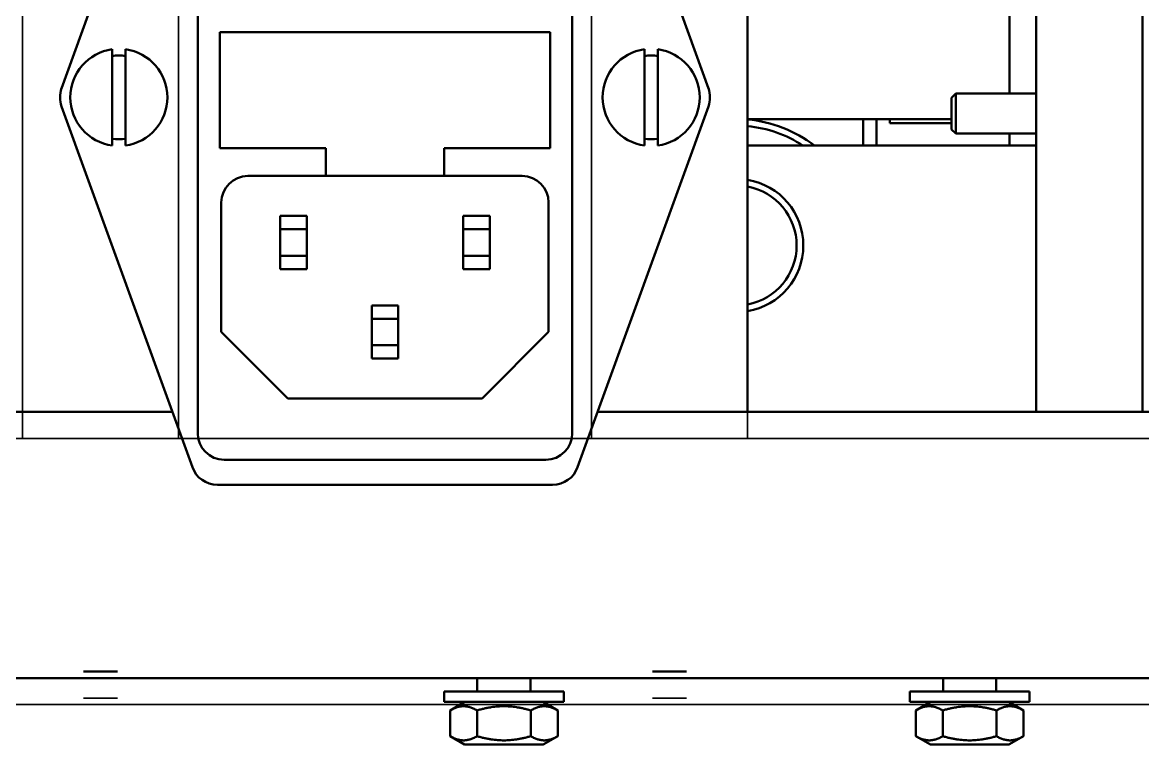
# Model space of a CAD drawing. Header units: millimetres. Extents: x -1328 to 2520, y -765 to 1782.
# Drawn here: x 2160.7 to 2244.9, y 1090.5 to 1144.7 of the extents above; entities that cross this region are included whole.
import ezdxf

# ---------------------------------------------------------------- set-up
doc = ezdxf.new("R2010")
doc.units = ezdxf.units.MM
doc.header["$LTSCALE"] = 6
doc.layers.add('Reference (ISO)', color=7, linetype='Continuous', lineweight=35)
doc.layers.add('Visible (ISO)', color=7, linetype='Continuous', lineweight=50)

msp = doc.modelspace()

# ---------------------------------------------------------------- linework, layer by layer
at = {"layer": 'Reference (ISO)'}
for p, q in [((2160.691, 1179.457), (2160.691, 1113.457)), ((2215.191, 1113.457), (2215.191, 1179.457)), ((2172.426, 1113.457), (2172.426, 1162.707)), ((2203.456, 1162.707), (2203.456, 1113.457)), ((1891.877, 1113.457), (2311.877, 1113.457)), ((2160.691, 1113.457), (2172.426, 1113.457)), ((2203.456, 1113.457), (2215.191, 1113.457)), ((2167.839, 1093.957), (2165.278, 1093.957)), ((2210.604, 1093.957), (2208.043, 1093.957)), ((1891.877, 1093.457), (2165.278, 1093.457)), ((2167.839, 1093.457), (2165.278, 1093.457)), ((2167.839, 1093.457), (2208.043, 1093.457)), ((2210.604, 1093.457), (2208.043, 1093.457)), ((2210.604, 1093.457), (2311.877, 1093.457))]:
    msp.add_line(p, q, dxfattribs=at)
at = {"layer": 'Visible (ISO)'}
for p, q in [((2215.191, 1115.457), (2215.191, 1181.457)), ((2173.463, 1166.863), (2163.638, 1139.763)), ((2212.244, 1139.763), (2202.419, 1166.863)), ((2173.866, 1164.307), (2173.866, 1113.857)), ((2202.016, 1113.857), (2202.016, 1164.307)), ((2236.877, 1149.638), (2236.877, 1115.457)), ((2244.877, 1149.638), (2244.877, 1115.457)), ((2234.877, 1139.369), (2234.877, 1145.457)), ((2175.531, 1143.977), (2175.531, 1135.277)), ((2200.351, 1143.977), (2175.531, 1143.977)), ((2200.351, 1135.277), (2200.351, 1143.977)), ((2167.441, 1142.697), (2167.441, 1135.466)), ((2168.441, 1135.466), (2168.441, 1142.697)), ((2207.441, 1142.697), (2207.441, 1135.466)), ((2208.441, 1135.466), (2208.441, 1142.697)), ((2230.527, 1139.062), (2230.834, 1139.369)), ((2230.527, 1136.676), (2230.527, 1139.062)), ((2230.834, 1139.369), (2230.834, 1136.369)), ((2236.877, 1139.369), (2230.834, 1139.369)), ((2163.638, 1138.4), (2173.463, 1111.3)), ((2202.419, 1111.3), (2212.244, 1138.4)), ((2215.191, 1137.457), (2230.527, 1137.457)), ((2223.877, 1137.457), (2223.877, 1135.457)), ((2224.877, 1135.457), (2224.877, 1137.457)), ((2225.877, 1137.157), (2225.877, 1137.457)), ((2230.527, 1137.157), (2225.877, 1137.157)), ((2230.527, 1136.676), (2230.834, 1136.369)), ((2236.877, 1136.369), (2230.834, 1136.369)), ((2234.877, 1136.369), (2234.877, 1135.457)), ((2175.531, 1135.277), (2183.491, 1135.277)), ((2183.491, 1135.277), (2183.491, 1133.177)), ((2192.391, 1133.177), (2192.391, 1135.277)), ((2192.391, 1135.277), (2200.351, 1135.277)), ((2215.191, 1135.457), (2236.877, 1135.457)), ((2236.877, 1135.457), (2236.877, 1115.457)), ((2183.491, 1133.177), (2177.641, 1133.177)), ((2183.491, 1133.177), (2192.391, 1133.177)), ((2198.241, 1133.177), (2192.391, 1133.177)), ((2175.641, 1131.177), (2175.641, 1121.457)), ((2200.241, 1121.457), (2200.241, 1131.177)), ((2180.055, 1129.177), (2180.055, 1130.177)), ((2180.055, 1130.177), (2182.055, 1130.177)), ((2182.055, 1130.177), (2182.055, 1129.177)), ((2193.827, 1129.177), (2193.827, 1130.177)), ((2193.827, 1130.177), (2195.827, 1130.177)), ((2195.827, 1130.177), (2195.827, 1129.177)), ((2180.055, 1129.177), (2180.055, 1127.177)), ((2182.055, 1129.177), (2180.055, 1129.177)), ((2182.055, 1127.177), (2182.055, 1129.177)), ((2193.827, 1129.177), (2193.827, 1127.177)), ((2195.827, 1129.177), (2193.827, 1129.177)), ((2195.827, 1127.177), (2195.827, 1129.177)), ((2180.055, 1126.177), (2180.055, 1127.177)), ((2180.055, 1127.177), (2182.055, 1127.177)), ((2182.055, 1127.177), (2182.055, 1126.177)), ((2193.827, 1126.177), (2193.827, 1127.177)), ((2193.827, 1127.177), (2195.827, 1127.177)), ((2195.827, 1127.177), (2195.827, 1126.177)), ((2182.055, 1126.177), (2180.055, 1126.177)), ((2195.827, 1126.177), (2193.827, 1126.177)), ((2186.941, 1122.457), (2186.941, 1123.457)), ((2186.941, 1123.457), (2188.941, 1123.457)), ((2188.941, 1123.457), (2188.941, 1122.457)), ((2186.941, 1122.457), (2186.941, 1120.457)), ((2188.941, 1122.457), (2186.941, 1122.457)), ((2188.941, 1120.457), (2188.941, 1122.457)), ((2175.641, 1121.457), (2180.641, 1116.457)), ((2195.241, 1116.457), (2200.241, 1121.457)), ((2186.941, 1119.457), (2186.941, 1120.457)), ((2186.941, 1120.457), (2188.941, 1120.457)), ((2188.941, 1120.457), (2188.941, 1119.457)), ((2188.941, 1119.457), (2186.941, 1119.457)), ((2180.641, 1116.457), (2195.241, 1116.457)), ((1891.877, 1115.457), (2171.956, 1115.457)), ((2160.691, 1115.457), (2171.956, 1115.457)), ((2203.926, 1115.457), (2215.191, 1115.457)), ((2203.926, 1115.457), (2311.877, 1115.457)), ((2175.866, 1111.857), (2200.016, 1111.857)), ((2175.343, 1109.982), (2200.539, 1109.982)), ((1891.877, 1095.457), (2165.278, 1095.457)), ((2167.839, 1095.957), (2165.278, 1095.957)), ((2167.839, 1095.457), (2165.278, 1095.457)), ((2167.839, 1095.457), (2208.043, 1095.457)), ((2194.877, 1095.457), (2194.877, 1094.457)), ((2198.877, 1095.457), (2198.877, 1094.457)), ((2210.604, 1095.957), (2208.043, 1095.957)), ((2210.604, 1095.457), (2208.043, 1095.457)), ((2210.604, 1095.457), (2311.877, 1095.457)), ((2229.877, 1095.457), (2229.877, 1094.457)), ((2233.877, 1095.457), (2233.877, 1094.457)), ((2192.377, 1094.457), (2201.377, 1094.457)), ((2192.377, 1093.657), (2192.377, 1094.457)), ((2201.377, 1093.657), (2201.377, 1094.457)), ((2227.377, 1094.457), (2236.377, 1094.457)), ((2227.377, 1093.657), (2227.377, 1094.457)), ((2236.377, 1093.657), (2236.377, 1094.457)), ((2192.377, 1093.657), (2201.377, 1093.657)), ((2193.927, 1093.657), (2192.835, 1093.027)), ((2199.827, 1093.657), (2200.918, 1093.027)), ((2227.377, 1093.657), (2236.377, 1093.657)), ((2228.927, 1093.657), (2227.835, 1093.027)), ((2234.827, 1093.657), (2235.918, 1093.027)), ((2192.835, 1093.027), (2192.835, 1091.087)), ((2194.856, 1093.027), (2194.856, 1091.087)), ((2198.898, 1093.027), (2198.898, 1091.087)), ((2200.918, 1093.027), (2200.918, 1091.087)), ((2227.835, 1093.027), (2227.835, 1091.087)), ((2229.856, 1093.027), (2229.856, 1091.087)), ((2233.898, 1093.027), (2233.898, 1091.087)), ((2235.918, 1093.027), (2235.918, 1091.087)), ((2193.927, 1090.457), (2192.835, 1091.087)), ((2199.827, 1090.457), (2200.918, 1091.087)), ((2228.927, 1090.457), (2227.835, 1091.087)), ((2234.827, 1090.457), (2235.918, 1091.087)), ((2193.927, 1090.457), (2199.827, 1090.457)), ((2228.927, 1090.457), (2234.827, 1090.457))]:
    msp.add_line(p, q, dxfattribs=at)
for centre, radius, start, end in [((2167.941, 1139.082), 3.65, 97.87349, 262.12651), ((2167.941, 1139.082), 3.65, 277.87349, 82.12651), ((2207.941, 1139.082), 3.65, 97.87349, 262.12651), ((2207.941, 1139.082), 3.65, 277.87349, 82.12651), ((2167.941, 1139.082), 3.15, 80.8668, 99.1332), ((2207.941, 1139.082), 3.15, 80.8668, 99.1332), ((2165.518, 1139.082), 2, 160.07224, 199.92776), ((2210.364, 1139.082), 2, 340.07224, 19.92776), ((2214.377, 1127.957), 9.5, 52.13635, 85.08403), ((2214.377, 1127.957), 9, 56.44269, 84.81019), ((2167.941, 1139.082), 3.15, 260.8668, 279.1332), ((2207.941, 1139.082), 3.15, 260.8668, 279.1332), ((2177.641, 1131.177), 2, 90, 180), ((2198.241, 1131.177), 2, 0, 90), ((2214.377, 1127.957), 5, 279.37061, 80.62939), ((2214.377, 1127.957), 4.5, 280.42282, 79.57718), ((2175.866, 1113.857), 2, 180, 270), ((2200.016, 1113.857), 2, 270, 0), ((2175.343, 1111.982), 2, 199.92776, 270), ((2200.539, 1111.982), 2, 270, 340.07224)]:
    msp.add_arc(centre, radius, start, end, dxfattribs=at)
for points in [[(2194.856, 1093.027), (2193.846, 1093.61), (2192.835, 1093.027)], [(2198.898, 1093.027), (2196.877, 1093.61), (2194.856, 1093.027)], [(2200.918, 1093.027), (2199.908, 1093.61), (2198.898, 1093.027)], [(2229.856, 1093.027), (2228.846, 1093.61), (2227.835, 1093.027)], [(2233.898, 1093.027), (2231.877, 1093.61), (2229.856, 1093.027)], [(2235.918, 1093.027), (2234.908, 1093.61), (2233.898, 1093.027)], [(2192.835, 1091.087), (2193.846, 1090.503), (2194.856, 1091.087)], [(2194.856, 1091.087), (2196.877, 1090.503), (2198.898, 1091.087)], [(2198.898, 1091.087), (2199.908, 1090.503), (2200.918, 1091.087)], [(2227.835, 1091.087), (2228.846, 1090.503), (2229.856, 1091.087)], [(2229.856, 1091.087), (2231.877, 1090.503), (2233.898, 1091.087)], [(2233.898, 1091.087), (2234.908, 1090.503), (2235.918, 1091.087)]]:
    msp.add_rational_spline(points, [1, 1.15470053838, 1], degree=2, dxfattribs=at)

doc.saveas('drawing.dxf')
